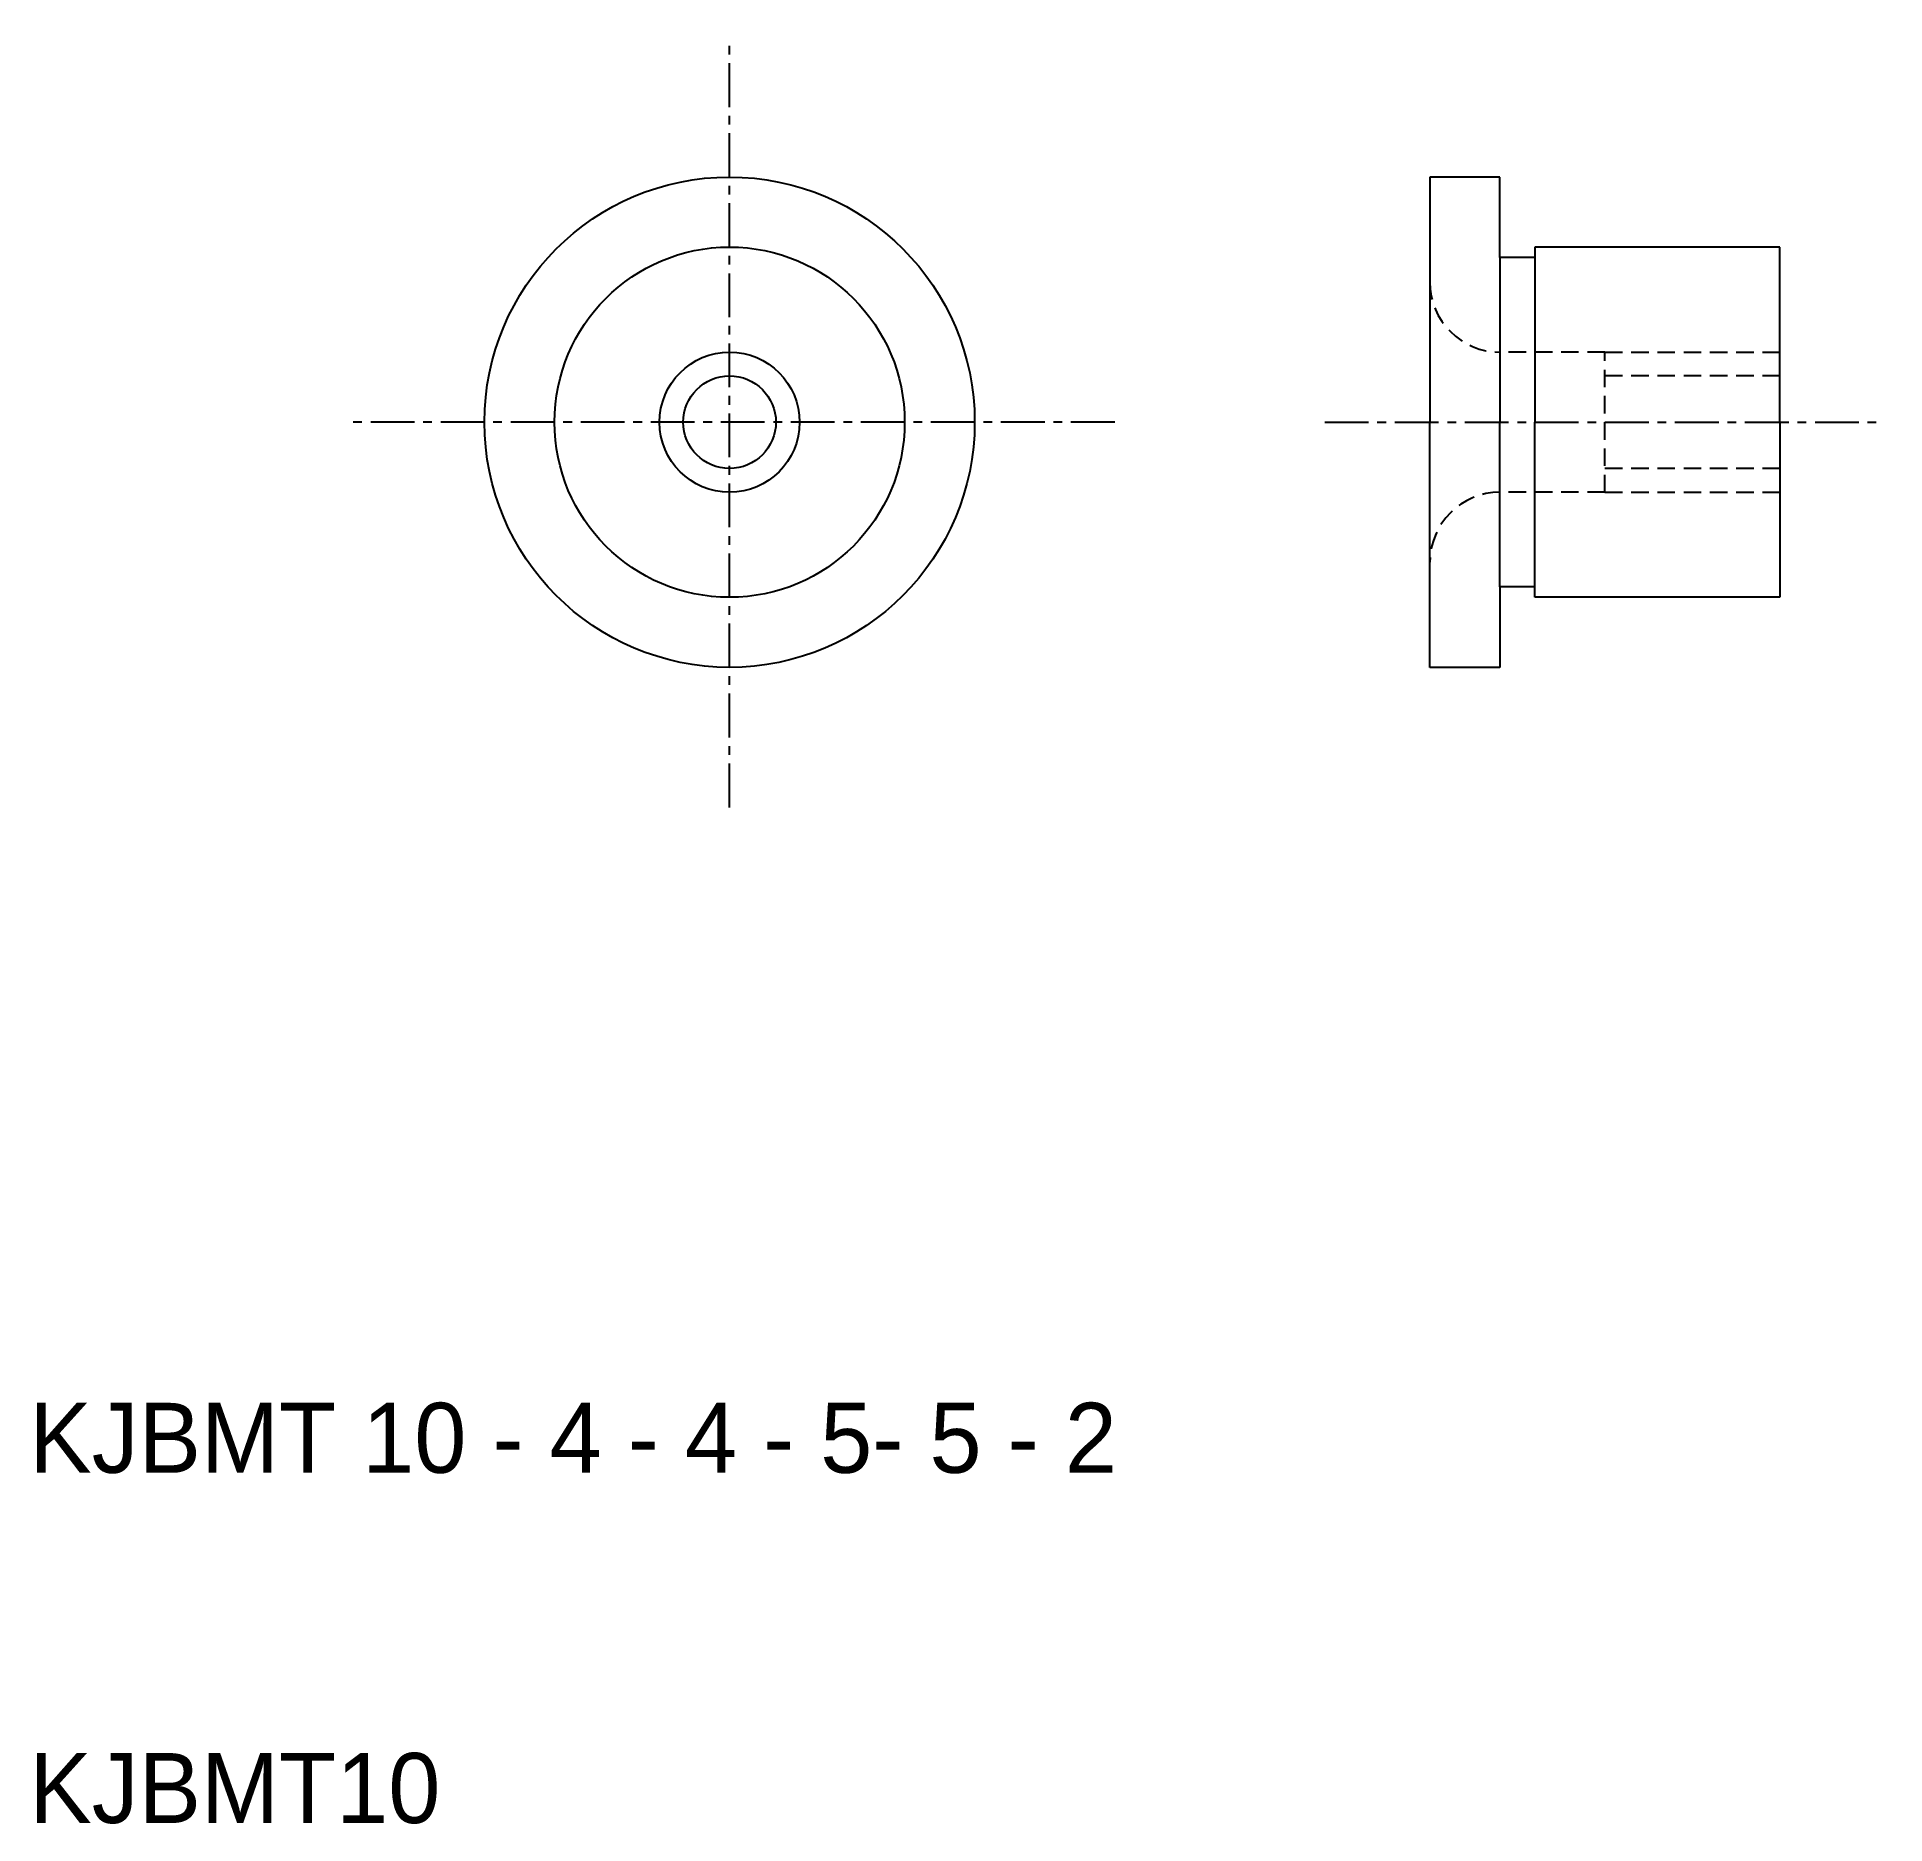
# Model space of a CAD drawing. Extents: x 10.2 to 63, y 10 to 61.
import ezdxf

# ---------------------------------------------------------------- set-up
doc = ezdxf.new("R2010")
doc.units = 0
doc.linetypes.add('CENTER', pattern=[2, 1.25, -0.25, 0.25, -0.25])
doc.linetypes.add('DASHED', pattern=[0.75, 0.5, -0.25])
doc.layers.get('0').update_dxf_attribs({"linetype": 'CONTINUOUS'})
doc.layers.add('CENTER', color=1, linetype='CENTER')

msp = doc.modelspace()

# ---------------------------------------------------------------- linework, layer by layer
for p, q in [((50, 57), (50, 50)), ((52, 57), (50, 57)), ((52, 54.7), (52, 57)), ((60, 55), (53, 55)), ((53, 55), (53, 54.7)), ((60, 50), (60, 55)), ((52, 54.7), (52, 50)), ((53, 54.7), (52, 54.7)), ((53, 54.7), (53, 50)), ((50, 43), (50, 50)), ((52, 45.3), (52, 50)), ((53, 45.3), (53, 50)), ((60, 50), (60, 45)), ((52, 45.3), (52, 43)), ((53, 45.3), (52, 45.3)), ((53, 45), (53, 45.3)), ((60, 45), (53, 45)), ((52, 43), (50, 43))]:
    msp.add_line(p, q)
at = {"color": 3, "linetype": 'DASHED'}
for p, q in [((55, 52), (52, 52)), ((55, 48), (55, 52)), ((55, 52), (60, 52)), ((60, 51.3235), (55, 51.3235)), ((60, 48.6765), (55, 48.6765)), ((55, 48), (52, 48)), ((55, 48), (60, 48))]:
    msp.add_line(p, q, dxfattribs=at)
at = {"color": 7, "linetype": 'CONTINUOUS'}
for radius in [7, 5, 2, 1.3235]:
    msp.add_circle((30, 50), radius, dxfattribs=at)
at = {"color": 3, "linetype": 'DASHED'}
for centre, start, end in [((52, 54), 180, 270), ((52, 46), 90, 180)]:
    msp.add_arc(centre, 2, start, end, dxfattribs=at)
at = {"layer": 'CENTER', "color": 1, "linetype": 'CENTER'}
for p, q in [((30, 39), (30, 61)), ((41, 50), (19, 50)), ((47, 50), (63, 50))]:
    msp.add_line(p, q, dxfattribs=at)

# ---------------------------------------------------------------- texts
for s, p in [('KJBMT 10 - 4 - 4 - 5- 5 - 2', (10, 20)), ('KJBMT10', (10, 10))]:
    msp.add_text(s, height=2).set_placement(p)

doc.saveas('drawing.dxf')
